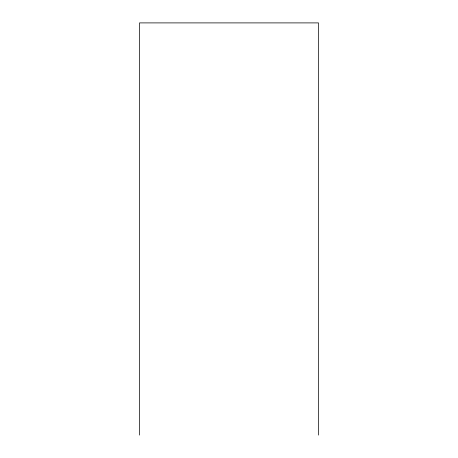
<?xml version="1.0" encoding="UTF-8"?>
<svg xmlns="http://www.w3.org/2000/svg" width="458" height="458" viewBox="0 0 458 458"><rect width="100%" height="100%" fill="white"/><g stroke="black" fill="none" stroke-linecap="round" stroke-linejoin="round"><path stroke-width="0.69" d="M318.499 435.1L318.499 22.9L139.501 22.9L139.501 435.1"/></g></svg>
